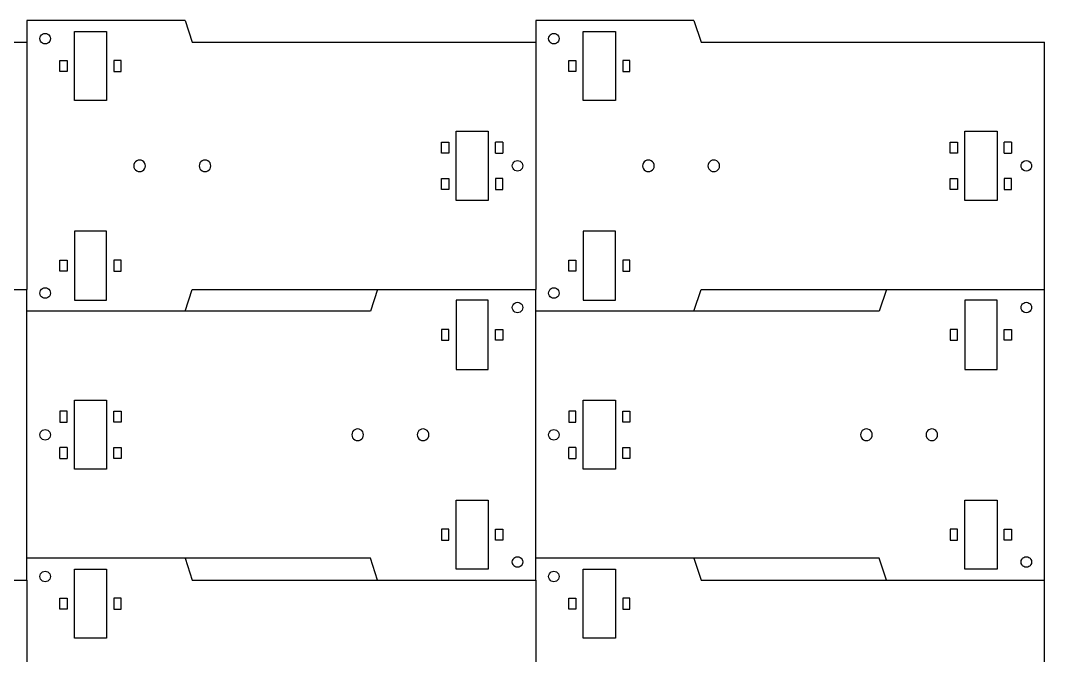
# Model space of a CAD drawing. Header units: metres. Extents: x 621 to 1181, y -2171 to -1795.
# Drawn here: x 899.6 to 1181.4, y -1969.3 to -1794.5 of the extents above; entities that cross this region are included whole.
import ezdxf

# ---------------------------------------------------------------- set-up
doc = ezdxf.new("R2010")
doc.units = ezdxf.units.M

msp = doc.modelspace()

# ---------------------------------------------------------------- linework, layer by layer
at = {"layer": 'GROUP0'}
for p, q in [((944.91, -1794.53, 0), (901.41, -1794.53, 0)), ((901.41, -1794.53, 0), (901.41, -1800.53, 0)), ((944.91, -1794.53, 0), (946.91, -1800.53, 0)), ((1041.41, -1794.53, 0), (1041.41, -1800.53, 0)), ((1084.91, -1794.53, 0), (1041.41, -1794.53, 0)), ((1084.91, -1794.53, 0), (1086.91, -1800.53, 0)), ((914.48, -1797.53, 0), (923.34, -1797.53, 0)), ((914.48, -1816.53, 0), (914.48, -1797.53, 0)), ((923.34, -1797.53, 0), (923.34, -1816.53, 0)), ((1054.48, -1816.53, 0), (1054.48, -1797.53, 0)), ((1054.48, -1797.53, 0), (1063.34, -1797.53, 0)), ((1063.34, -1797.53, 0), (1063.34, -1816.53, 0)), ((806.91, -1800.53, 0), (901.41, -1800.53, 0)), ((901.41, -1800.53, 0), (901.41, -1868.53, 0)), ((904.96, -1799.53, 0), (905.01, -1799.16, 0)), ((905.01, -1799.91, 0), (904.96, -1799.53, 0)), ((905.01, -1799.16, 0), (905.16, -1798.81, 0)), ((905.16, -1800.26, 0), (905.01, -1799.91, 0)), ((905.16, -1798.81, 0), (905.39, -1798.51, 0)), ((905.39, -1800.56, 0), (905.16, -1800.26, 0)), ((905.39, -1798.51, 0), (905.69, -1798.28, 0)), ((905.69, -1798.28, 0), (906.04, -1798.13, 0)), ((906.04, -1798.13, 0), (906.41, -1798.08, 0)), ((906.41, -1798.08, 0), (906.79, -1798.13, 0)), ((906.79, -1798.13, 0), (907.14, -1798.28, 0)), ((907.14, -1798.28, 0), (907.44, -1798.51, 0)), ((907.44, -1798.51, 0), (907.67, -1798.81, 0)), ((907.67, -1800.26, 0), (907.44, -1800.56, 0)), ((907.67, -1798.81, 0), (907.81, -1799.16, 0)), ((907.81, -1799.91, 0), (907.67, -1800.26, 0)), ((907.81, -1799.16, 0), (907.86, -1799.53, 0)), ((907.86, -1799.53, 0), (907.81, -1799.91, 0)), ((946.91, -1800.53, 0), (1041.41, -1800.53, 0)), ((1041.41, -1800.53, 0), (1041.41, -1868.53, 0)), ((1044.96, -1799.53, 0), (1045.01, -1799.16, 0)), ((1045.01, -1799.91, 0), (1044.96, -1799.53, 0)), ((1045.01, -1799.16, 0), (1045.16, -1798.81, 0)), ((1045.16, -1800.26, 0), (1045.01, -1799.91, 0)), ((1045.16, -1798.81, 0), (1045.39, -1798.51, 0)), ((1045.39, -1800.56, 0), (1045.16, -1800.26, 0)), ((1045.39, -1798.51, 0), (1045.69, -1798.28, 0)), ((1045.69, -1798.28, 0), (1046.04, -1798.13, 0)), ((1046.04, -1798.13, 0), (1046.41, -1798.08, 0)), ((1046.41, -1798.08, 0), (1046.79, -1798.13, 0)), ((1046.79, -1798.13, 0), (1047.14, -1798.28, 0)), ((1047.14, -1798.28, 0), (1047.44, -1798.51, 0)), ((1047.44, -1798.51, 0), (1047.67, -1798.81, 0)), ((1047.67, -1800.26, 0), (1047.44, -1800.56, 0)), ((1047.67, -1798.81, 0), (1047.81, -1799.16, 0)), ((1047.81, -1799.91, 0), (1047.67, -1800.26, 0)), ((1047.81, -1799.16, 0), (1047.86, -1799.53, 0)), ((1047.86, -1799.53, 0), (1047.81, -1799.91, 0)), ((1086.91, -1800.53, 0), (1181.41, -1800.53, 0)), ((1181.41, -1868.53, 0), (1181.41, -1800.53, 0)), ((905.69, -1800.79, 0), (905.39, -1800.56, 0)), ((906.04, -1800.93, 0), (905.69, -1800.79, 0)), ((906.41, -1800.98, 0), (906.04, -1800.93, 0)), ((906.79, -1800.93, 0), (906.41, -1800.98, 0)), ((907.14, -1800.79, 0), (906.79, -1800.93, 0)), ((907.44, -1800.56, 0), (907.14, -1800.79, 0)), ((1045.69, -1800.79, 0), (1045.39, -1800.56, 0)), ((1046.04, -1800.93, 0), (1045.69, -1800.79, 0)), ((1046.41, -1800.98, 0), (1046.04, -1800.93, 0)), ((1046.79, -1800.93, 0), (1046.41, -1800.98, 0)), ((1047.14, -1800.79, 0), (1046.79, -1800.93, 0)), ((1047.44, -1800.56, 0), (1047.14, -1800.79, 0)), ((910.48, -1805.53, 0), (912.48, -1805.53, 0)), ((910.48, -1808.53, 0), (910.48, -1805.53, 0)), ((912.48, -1805.53, 0), (912.48, -1808.53, 0)), ((927.34, -1805.53, 0), (925.34, -1805.53, 0)), ((925.34, -1805.53, 0), (925.34, -1808.53, 0)), ((927.34, -1808.53, 0), (927.34, -1805.53, 0)), ((1050.48, -1808.53, 0), (1050.48, -1805.53, 0)), ((1050.48, -1805.53, 0), (1052.48, -1805.53, 0)), ((1052.48, -1805.53, 0), (1052.48, -1808.53, 0)), ((1065.34, -1805.53, 0), (1065.34, -1808.53, 0)), ((1067.34, -1805.53, 0), (1065.34, -1805.53, 0)), ((1067.34, -1808.53, 0), (1067.34, -1805.53, 0)), ((912.48, -1808.53, 0), (910.48, -1808.53, 0)), ((925.34, -1808.53, 0), (927.34, -1808.53, 0)), ((1052.48, -1808.53, 0), (1050.48, -1808.53, 0)), ((1065.34, -1808.53, 0), (1067.34, -1808.53, 0)), ((923.34, -1816.53, 0), (914.48, -1816.53, 0)), ((1063.34, -1816.53, 0), (1054.48, -1816.53, 0)), ((1019.48, -1825.03, 0), (1028.34, -1825.03, 0)), ((1019.48, -1844.03, 0), (1019.48, -1825.03, 0)), ((1028.34, -1825.03, 0), (1028.34, -1844.03, 0)), ((1159.48, -1844.03, 0), (1159.48, -1825.03, 0)), ((1159.48, -1825.03, 0), (1168.34, -1825.03, 0)), ((1168.34, -1825.03, 0), (1168.34, -1844.03, 0)), ((1015.48, -1831.03, 0), (1015.48, -1828.03, 0)), ((1015.48, -1828.03, 0), (1017.48, -1828.03, 0)), ((1017.48, -1828.03, 0), (1017.48, -1831.03, 0)), ((1030.34, -1831.03, 0), (1030.34, -1828.03, 0)), ((1032.34, -1828.03, 0), (1030.34, -1828.03, 0)), ((1032.34, -1828.03, 0), (1032.34, -1831.03, 0)), ((1155.48, -1828.03, 0), (1157.48, -1828.03, 0)), ((1155.48, -1831.03, 0), (1155.48, -1828.03, 0)), ((1157.48, -1828.03, 0), (1157.48, -1831.03, 0)), ((1172.34, -1828.03, 0), (1170.34, -1828.03, 0)), ((1170.34, -1831.03, 0), (1170.34, -1828.03, 0)), ((1172.34, -1828.03, 0), (1172.34, -1831.03, 0)), ((1017.48, -1831.03, 0), (1015.48, -1831.03, 0)), ((1030.34, -1831.03, 0), (1032.34, -1831.03, 0)), ((1157.48, -1831.03, 0), (1155.48, -1831.03, 0)), ((1170.34, -1831.03, 0), (1172.34, -1831.03, 0)), ((930.87, -1834.12, 0), (930.81, -1834.53, 0)), ((931.03, -1833.73, 0), (930.87, -1834.12, 0)), ((931.28, -1833.4, 0), (931.03, -1833.73, 0)), ((931.61, -1833.15, 0), (931.28, -1833.4, 0)), ((932, -1832.99, 0), (931.61, -1833.15, 0)), ((932.41, -1832.93, 0), (932, -1832.99, 0)), ((932.83, -1832.99, 0), (932.41, -1832.93, 0)), ((933.21, -1833.15, 0), (932.83, -1832.99, 0)), ((933.54, -1833.4, 0), (933.21, -1833.15, 0)), ((933.8, -1833.73, 0), (933.54, -1833.4, 0)), ((933.96, -1834.12, 0), (933.8, -1833.73, 0)), ((934.01, -1834.53, 0), (933.96, -1834.12, 0)), ((948.87, -1834.12, 0), (948.81, -1834.53, 0)), ((949.03, -1833.73, 0), (948.87, -1834.12, 0)), ((949.28, -1833.4, 0), (949.03, -1833.73, 0)), ((949.61, -1833.15, 0), (949.28, -1833.4, 0)), ((950, -1832.99, 0), (949.61, -1833.15, 0)), ((950.41, -1832.93, 0), (950, -1832.99, 0)), ((950.83, -1832.99, 0), (950.41, -1832.93, 0)), ((951.21, -1833.15, 0), (950.83, -1832.99, 0)), ((951.54, -1833.4, 0), (951.21, -1833.15, 0)), ((951.8, -1833.73, 0), (951.54, -1833.4, 0)), ((951.96, -1834.12, 0), (951.8, -1833.73, 0)), ((952.01, -1834.53, 0), (951.96, -1834.12, 0)), ((1034.96, -1834.53, 0), (1035.01, -1834.16, 0)), ((1035.01, -1834.16, 0), (1035.16, -1833.81, 0)), ((1035.16, -1833.81, 0), (1035.39, -1833.51, 0)), ((1035.39, -1833.51, 0), (1035.69, -1833.28, 0)), ((1035.69, -1833.28, 0), (1036.04, -1833.13, 0)), ((1036.04, -1833.13, 0), (1036.41, -1833.08, 0)), ((1036.41, -1833.08, 0), (1036.79, -1833.13, 0)), ((1036.79, -1833.13, 0), (1037.14, -1833.28, 0)), ((1037.14, -1833.28, 0), (1037.44, -1833.51, 0)), ((1037.44, -1833.51, 0), (1037.67, -1833.81, 0)), ((1037.67, -1833.81, 0), (1037.81, -1834.16, 0)), ((1037.81, -1834.16, 0), (1037.86, -1834.53, 0)), ((1070.87, -1834.12, 0), (1070.81, -1834.53, 0)), ((1071.03, -1833.73, 0), (1070.87, -1834.12, 0)), ((1071.28, -1833.4, 0), (1071.03, -1833.73, 0)), ((1071.61, -1833.15, 0), (1071.28, -1833.4, 0)), ((1072, -1832.99, 0), (1071.61, -1833.15, 0)), ((1072.41, -1832.93, 0), (1072, -1832.99, 0)), ((1072.83, -1832.99, 0), (1072.41, -1832.93, 0)), ((1073.21, -1833.15, 0), (1072.83, -1832.99, 0)), ((1073.54, -1833.4, 0), (1073.21, -1833.15, 0)), ((1073.8, -1833.73, 0), (1073.54, -1833.4, 0)), ((1073.96, -1834.12, 0), (1073.8, -1833.73, 0)), ((1074.01, -1834.53, 0), (1073.96, -1834.12, 0)), ((1088.87, -1834.12, 0), (1088.81, -1834.53, 0)), ((1089.03, -1833.73, 0), (1088.87, -1834.12, 0)), ((1089.28, -1833.4, 0), (1089.03, -1833.73, 0)), ((1089.61, -1833.15, 0), (1089.28, -1833.4, 0)), ((1090, -1832.99, 0), (1089.61, -1833.15, 0)), ((1090.41, -1832.93, 0), (1090, -1832.99, 0)), ((1090.83, -1832.99, 0), (1090.41, -1832.93, 0)), ((1091.21, -1833.15, 0), (1090.83, -1832.99, 0)), ((1091.54, -1833.4, 0), (1091.21, -1833.15, 0)), ((1091.8, -1833.73, 0), (1091.54, -1833.4, 0)), ((1091.96, -1834.12, 0), (1091.8, -1833.73, 0)), ((1092.01, -1834.53, 0), (1091.96, -1834.12, 0)), ((1174.96, -1834.53, 0), (1175.01, -1834.16, 0)), ((1175.01, -1834.16, 0), (1175.16, -1833.81, 0)), ((1175.16, -1833.81, 0), (1175.39, -1833.51, 0)), ((1175.39, -1833.51, 0), (1175.69, -1833.28, 0)), ((1175.69, -1833.28, 0), (1176.04, -1833.13, 0)), ((1176.04, -1833.13, 0), (1176.41, -1833.08, 0)), ((1176.41, -1833.08, 0), (1176.79, -1833.13, 0)), ((1176.79, -1833.13, 0), (1177.14, -1833.28, 0)), ((1177.14, -1833.28, 0), (1177.44, -1833.51, 0)), ((1177.44, -1833.51, 0), (1177.67, -1833.81, 0)), ((1177.67, -1833.81, 0), (1177.81, -1834.16, 0)), ((1177.81, -1834.16, 0), (1177.86, -1834.53, 0)), ((930.81, -1834.53, 0), (930.87, -1834.95, 0)), ((930.87, -1834.95, 0), (931.03, -1835.33, 0)), ((931.03, -1835.33, 0), (931.28, -1835.67, 0)), ((931.28, -1835.67, 0), (931.61, -1835.92, 0)), ((931.61, -1835.92, 0), (932, -1836.08, 0)), ((932, -1836.08, 0), (932.41, -1836.13, 0)), ((932.41, -1836.13, 0), (932.83, -1836.08, 0)), ((932.83, -1836.08, 0), (933.21, -1835.92, 0)), ((933.21, -1835.92, 0), (933.54, -1835.67, 0)), ((933.54, -1835.67, 0), (933.8, -1835.33, 0)), ((933.8, -1835.33, 0), (933.96, -1834.95, 0)), ((933.96, -1834.95, 0), (934.01, -1834.53, 0)), ((948.81, -1834.53, 0), (948.87, -1834.95, 0)), ((948.87, -1834.95, 0), (949.03, -1835.33, 0)), ((949.03, -1835.33, 0), (949.28, -1835.67, 0)), ((949.28, -1835.67, 0), (949.61, -1835.92, 0)), ((949.61, -1835.92, 0), (950, -1836.08, 0)), ((950, -1836.08, 0), (950.41, -1836.13, 0)), ((950.41, -1836.13, 0), (950.83, -1836.08, 0)), ((950.83, -1836.08, 0), (951.21, -1835.92, 0)), ((951.21, -1835.92, 0), (951.54, -1835.67, 0)), ((951.54, -1835.67, 0), (951.8, -1835.33, 0)), ((951.8, -1835.33, 0), (951.96, -1834.95, 0)), ((951.96, -1834.95, 0), (952.01, -1834.53, 0)), ((1035.01, -1834.91, 0), (1034.96, -1834.53, 0)), ((1035.16, -1835.26, 0), (1035.01, -1834.91, 0)), ((1035.39, -1835.56, 0), (1035.16, -1835.26, 0)), ((1035.69, -1835.79, 0), (1035.39, -1835.56, 0)), ((1036.04, -1835.93, 0), (1035.69, -1835.79, 0)), ((1036.41, -1835.98, 0), (1036.04, -1835.93, 0)), ((1036.79, -1835.93, 0), (1036.41, -1835.98, 0)), ((1037.14, -1835.79, 0), (1036.79, -1835.93, 0)), ((1037.44, -1835.56, 0), (1037.14, -1835.79, 0)), ((1037.67, -1835.26, 0), (1037.44, -1835.56, 0)), ((1037.81, -1834.91, 0), (1037.67, -1835.26, 0)), ((1037.86, -1834.53, 0), (1037.81, -1834.91, 0)), ((1070.81, -1834.53, 0), (1070.87, -1834.95, 0)), ((1070.87, -1834.95, 0), (1071.03, -1835.33, 0)), ((1071.03, -1835.33, 0), (1071.28, -1835.67, 0)), ((1071.28, -1835.67, 0), (1071.61, -1835.92, 0)), ((1071.61, -1835.92, 0), (1072, -1836.08, 0)), ((1072, -1836.08, 0), (1072.41, -1836.13, 0)), ((1072.41, -1836.13, 0), (1072.83, -1836.08, 0)), ((1072.83, -1836.08, 0), (1073.21, -1835.92, 0)), ((1073.21, -1835.92, 0), (1073.54, -1835.67, 0)), ((1073.54, -1835.67, 0), (1073.8, -1835.33, 0)), ((1073.8, -1835.33, 0), (1073.96, -1834.95, 0)), ((1073.96, -1834.95, 0), (1074.01, -1834.53, 0)), ((1088.81, -1834.53, 0), (1088.87, -1834.95, 0)), ((1088.87, -1834.95, 0), (1089.03, -1835.33, 0)), ((1089.03, -1835.33, 0), (1089.28, -1835.67, 0)), ((1089.28, -1835.67, 0), (1089.61, -1835.92, 0)), ((1089.61, -1835.92, 0), (1090, -1836.08, 0)), ((1090, -1836.08, 0), (1090.41, -1836.13, 0)), ((1090.41, -1836.13, 0), (1090.83, -1836.08, 0)), ((1090.83, -1836.08, 0), (1091.21, -1835.92, 0)), ((1091.21, -1835.92, 0), (1091.54, -1835.67, 0)), ((1091.54, -1835.67, 0), (1091.8, -1835.33, 0)), ((1091.8, -1835.33, 0), (1091.96, -1834.95, 0)), ((1091.96, -1834.95, 0), (1092.01, -1834.53, 0)), ((1175.01, -1834.91, 0), (1174.96, -1834.53, 0)), ((1175.16, -1835.26, 0), (1175.01, -1834.91, 0)), ((1175.39, -1835.56, 0), (1175.16, -1835.26, 0)), ((1175.69, -1835.79, 0), (1175.39, -1835.56, 0)), ((1176.04, -1835.93, 0), (1175.69, -1835.79, 0)), ((1176.41, -1835.98, 0), (1176.04, -1835.93, 0)), ((1176.79, -1835.93, 0), (1176.41, -1835.98, 0)), ((1177.14, -1835.79, 0), (1176.79, -1835.93, 0)), ((1177.44, -1835.56, 0), (1177.14, -1835.79, 0)), ((1177.67, -1835.26, 0), (1177.44, -1835.56, 0)), ((1177.81, -1834.91, 0), (1177.67, -1835.26, 0)), ((1177.86, -1834.53, 0), (1177.81, -1834.91, 0)), ((1015.48, -1841.03, 0), (1015.48, -1838.03, 0)), ((1015.48, -1838.03, 0), (1017.48, -1838.03, 0)), ((1017.48, -1838.03, 0), (1017.48, -1841.03, 0)), ((1032.34, -1838.03, 0), (1030.34, -1838.03, 0)), ((1030.34, -1838.03, 0), (1030.34, -1841.03, 0)), ((1032.34, -1841.03, 0), (1032.34, -1838.03, 0)), ((1155.48, -1838.03, 0), (1157.48, -1838.03, 0)), ((1155.48, -1841.03, 0), (1155.48, -1838.03, 0)), ((1157.48, -1838.03, 0), (1157.48, -1841.03, 0)), ((1172.34, -1838.03, 0), (1170.34, -1838.03, 0)), ((1170.34, -1838.03, 0), (1170.34, -1841.03, 0)), ((1172.34, -1841.03, 0), (1172.34, -1838.03, 0)), ((1017.48, -1841.03, 0), (1015.48, -1841.03, 0)), ((1030.34, -1841.03, 0), (1032.34, -1841.03, 0)), ((1157.48, -1841.03, 0), (1155.48, -1841.03, 0)), ((1170.34, -1841.03, 0), (1172.34, -1841.03, 0)), ((1028.34, -1844.03, 0), (1019.48, -1844.03, 0)), ((1168.34, -1844.03, 0), (1159.48, -1844.03, 0)), ((914.48, -1852.53, 0), (914.48, -1871.53, 0)), ((923.34, -1852.53, 0), (914.48, -1852.53, 0)), ((923.34, -1871.53, 0), (923.34, -1852.53, 0)), ((1063.34, -1852.53, 0), (1054.48, -1852.53, 0)), ((1054.48, -1852.53, 0), (1054.48, -1871.53, 0)), ((1063.34, -1871.53, 0), (1063.34, -1852.53, 0)), ((910.48, -1860.53, 0), (912.48, -1860.53, 0)), ((910.48, -1863.53, 0), (910.48, -1860.53, 0)), ((912.48, -1860.53, 0), (912.48, -1863.53, 0)), ((927.34, -1860.53, 0), (925.34, -1860.53, 0)), ((925.34, -1860.53, 0), (925.34, -1863.53, 0)), ((927.34, -1863.53, 0), (927.34, -1860.53, 0)), ((1050.48, -1863.53, 0), (1050.48, -1860.53, 0)), ((1050.48, -1860.53, 0), (1052.48, -1860.53, 0)), ((1052.48, -1860.53, 0), (1052.48, -1863.53, 0)), ((1065.34, -1860.53, 0), (1065.34, -1863.53, 0)), ((1067.34, -1860.53, 0), (1065.34, -1860.53, 0)), ((1067.34, -1863.53, 0), (1067.34, -1860.53, 0)), ((912.48, -1863.53, 0), (910.48, -1863.53, 0)), ((925.34, -1863.53, 0), (927.34, -1863.53, 0)), ((1052.48, -1863.53, 0), (1050.48, -1863.53, 0)), ((1065.34, -1863.53, 0), (1067.34, -1863.53, 0)), ((905.69, -1868.28, 0), (906.04, -1868.13, 0)), ((906.04, -1868.13, 0), (906.41, -1868.08, 0)), ((906.41, -1868.08, 0), (906.79, -1868.13, 0)), ((906.79, -1868.13, 0), (907.14, -1868.28, 0)), ((1045.69, -1868.28, 0), (1046.04, -1868.13, 0)), ((1046.04, -1868.13, 0), (1046.41, -1868.08, 0)), ((1046.41, -1868.08, 0), (1046.79, -1868.13, 0)), ((1046.79, -1868.13, 0), (1047.14, -1868.28, 0)), ((857.91, -1868.53, 0), (901.41, -1868.53, 0)), ((901.41, -1874.53, 0), (901.41, -1868.53, 0)), ((904.96, -1869.53, 0), (905.01, -1869.16, 0)), ((905.01, -1869.91, 0), (904.96, -1869.53, 0)), ((905.01, -1869.16, 0), (905.16, -1868.81, 0)), ((905.16, -1870.26, 0), (905.01, -1869.91, 0)), ((905.16, -1868.81, 0), (905.39, -1868.51, 0)), ((905.39, -1870.56, 0), (905.16, -1870.26, 0)), ((905.39, -1868.51, 0), (905.69, -1868.28, 0)), ((905.69, -1870.79, 0), (905.39, -1870.56, 0)), ((906.04, -1870.93, 0), (905.69, -1870.79, 0)), ((906.41, -1870.98, 0), (906.04, -1870.93, 0)), ((906.79, -1870.93, 0), (906.41, -1870.98, 0)), ((907.14, -1870.79, 0), (906.79, -1870.93, 0)), ((907.14, -1868.28, 0), (907.44, -1868.51, 0)), ((907.44, -1870.56, 0), (907.14, -1870.79, 0)), ((907.44, -1868.51, 0), (907.67, -1868.81, 0)), ((907.67, -1870.26, 0), (907.44, -1870.56, 0)), ((907.67, -1868.81, 0), (907.81, -1869.16, 0)), ((907.81, -1869.91, 0), (907.67, -1870.26, 0)), ((907.81, -1869.16, 0), (907.86, -1869.53, 0)), ((907.86, -1869.53, 0), (907.81, -1869.91, 0)), ((944.91, -1874.53, 0), (946.91, -1868.53, 0)), ((946.91, -1868.53, 0), (997.91, -1868.53, 0)), ((997.91, -1868.53, 0), (995.91, -1874.53, 0)), ((997.91, -1868.53, 0), (1041.41, -1868.53, 0)), ((1041.41, -1874.53, 0), (1041.41, -1868.53, 0)), ((1044.96, -1869.53, 0), (1045.01, -1869.16, 0)), ((1045.01, -1869.91, 0), (1044.96, -1869.53, 0)), ((1045.01, -1869.16, 0), (1045.16, -1868.81, 0)), ((1045.16, -1870.26, 0), (1045.01, -1869.91, 0)), ((1045.16, -1868.81, 0), (1045.39, -1868.51, 0)), ((1045.39, -1870.56, 0), (1045.16, -1870.26, 0)), ((1045.39, -1868.51, 0), (1045.69, -1868.28, 0)), ((1045.69, -1870.79, 0), (1045.39, -1870.56, 0)), ((1046.04, -1870.93, 0), (1045.69, -1870.79, 0)), ((1046.41, -1870.98, 0), (1046.04, -1870.93, 0)), ((1046.79, -1870.93, 0), (1046.41, -1870.98, 0)), ((1047.14, -1870.79, 0), (1046.79, -1870.93, 0)), ((1047.14, -1868.28, 0), (1047.44, -1868.51, 0)), ((1047.44, -1870.56, 0), (1047.14, -1870.79, 0)), ((1047.44, -1868.51, 0), (1047.67, -1868.81, 0)), ((1047.67, -1870.26, 0), (1047.44, -1870.56, 0)), ((1047.67, -1868.81, 0), (1047.81, -1869.16, 0)), ((1047.81, -1869.91, 0), (1047.67, -1870.26, 0)), ((1047.81, -1869.16, 0), (1047.86, -1869.53, 0)), ((1047.86, -1869.53, 0), (1047.81, -1869.91, 0)), ((1084.91, -1874.53, 0), (1086.91, -1868.53, 0)), ((1086.91, -1868.53, 0), (1137.91, -1868.53, 0)), ((1137.91, -1868.53, 0), (1135.91, -1874.53, 0)), ((1137.91, -1868.53, 0), (1181.41, -1868.53, 0)), ((1181.41, -1948.53, 0), (1181.41, -1868.53, 0)), ((914.48, -1871.53, 0), (923.34, -1871.53, 0)), ((1028.34, -1871.53, 0), (1019.48, -1871.53, 0)), ((1019.48, -1871.53, 0), (1019.48, -1890.53, 0)), ((1028.34, -1890.53, 0), (1028.34, -1871.53, 0)), ((1034.96, -1873.53, 0), (1035.01, -1873.16, 0)), ((1035.01, -1873.91, 0), (1034.96, -1873.53, 0)), ((1035.01, -1873.16, 0), (1035.16, -1872.81, 0)), ((1035.16, -1872.81, 0), (1035.39, -1872.51, 0)), ((1035.39, -1872.51, 0), (1035.69, -1872.28, 0)), ((1035.69, -1872.28, 0), (1036.04, -1872.13, 0)), ((1036.04, -1872.13, 0), (1036.41, -1872.08, 0)), ((1036.41, -1872.08, 0), (1036.79, -1872.13, 0)), ((1036.79, -1872.13, 0), (1037.14, -1872.28, 0)), ((1037.14, -1872.28, 0), (1037.44, -1872.51, 0)), ((1037.44, -1872.51, 0), (1037.67, -1872.81, 0)), ((1037.67, -1872.81, 0), (1037.81, -1873.16, 0)), ((1037.81, -1873.16, 0), (1037.86, -1873.53, 0)), ((1037.86, -1873.53, 0), (1037.81, -1873.91, 0)), ((1054.48, -1871.53, 0), (1063.34, -1871.53, 0)), ((1168.34, -1871.53, 0), (1159.48, -1871.53, 0)), ((1159.48, -1871.53, 0), (1159.48, -1890.53, 0)), ((1168.34, -1890.53, 0), (1168.34, -1871.53, 0)), ((1174.96, -1873.53, 0), (1175.01, -1873.16, 0)), ((1175.01, -1873.91, 0), (1174.96, -1873.53, 0)), ((1175.01, -1873.16, 0), (1175.16, -1872.81, 0)), ((1175.16, -1872.81, 0), (1175.39, -1872.51, 0)), ((1175.39, -1872.51, 0), (1175.69, -1872.28, 0)), ((1175.69, -1872.28, 0), (1176.04, -1872.13, 0)), ((1176.04, -1872.13, 0), (1176.41, -1872.08, 0)), ((1176.41, -1872.08, 0), (1176.79, -1872.13, 0)), ((1176.79, -1872.13, 0), (1177.14, -1872.28, 0)), ((1177.14, -1872.28, 0), (1177.44, -1872.51, 0)), ((1177.44, -1872.51, 0), (1177.67, -1872.81, 0)), ((1177.67, -1872.81, 0), (1177.81, -1873.16, 0)), ((1177.81, -1873.16, 0), (1177.86, -1873.53, 0)), ((1177.86, -1873.53, 0), (1177.81, -1873.91, 0)), ((901.41, -1942.53, 0), (901.41, -1874.53, 0)), ((944.91, -1874.53, 0), (901.41, -1874.53, 0)), ((995.91, -1874.53, 0), (944.91, -1874.53, 0)), ((1035.16, -1874.26, 0), (1035.01, -1873.91, 0)), ((1035.39, -1874.56, 0), (1035.16, -1874.26, 0)), ((1035.69, -1874.79, 0), (1035.39, -1874.56, 0)), ((1036.04, -1874.93, 0), (1035.69, -1874.79, 0)), ((1036.41, -1874.98, 0), (1036.04, -1874.93, 0)), ((1036.79, -1874.93, 0), (1036.41, -1874.98, 0)), ((1037.14, -1874.79, 0), (1036.79, -1874.93, 0)), ((1037.44, -1874.56, 0), (1037.14, -1874.79, 0)), ((1037.67, -1874.26, 0), (1037.44, -1874.56, 0)), ((1037.81, -1873.91, 0), (1037.67, -1874.26, 0)), ((1084.91, -1874.53, 0), (1041.41, -1874.53, 0)), ((1041.41, -1942.53, 0), (1041.41, -1874.53, 0)), ((1135.91, -1874.53, 0), (1084.91, -1874.53, 0)), ((1175.16, -1874.26, 0), (1175.01, -1873.91, 0)), ((1175.39, -1874.56, 0), (1175.16, -1874.26, 0)), ((1175.69, -1874.79, 0), (1175.39, -1874.56, 0)), ((1176.04, -1874.93, 0), (1175.69, -1874.79, 0)), ((1176.41, -1874.98, 0), (1176.04, -1874.93, 0)), ((1176.79, -1874.93, 0), (1176.41, -1874.98, 0)), ((1177.14, -1874.79, 0), (1176.79, -1874.93, 0)), ((1177.44, -1874.56, 0), (1177.14, -1874.79, 0)), ((1177.67, -1874.26, 0), (1177.44, -1874.56, 0)), ((1177.81, -1873.91, 0), (1177.67, -1874.26, 0)), ((1015.48, -1879.53, 0), (1015.48, -1882.53, 0)), ((1017.48, -1879.53, 0), (1015.48, -1879.53, 0)), ((1017.48, -1882.53, 0), (1017.48, -1879.53, 0)), ((1030.34, -1879.53, 0), (1032.34, -1879.53, 0)), ((1030.34, -1882.53, 0), (1030.34, -1879.53, 0)), ((1032.34, -1879.53, 0), (1032.34, -1882.53, 0)), ((1155.48, -1879.53, 0), (1155.48, -1882.53, 0)), ((1157.48, -1879.53, 0), (1155.48, -1879.53, 0)), ((1157.48, -1882.53, 0), (1157.48, -1879.53, 0)), ((1170.34, -1879.53, 0), (1172.34, -1879.53, 0)), ((1170.34, -1882.53, 0), (1170.34, -1879.53, 0)), ((1172.34, -1879.53, 0), (1172.34, -1882.53, 0)), ((1015.48, -1882.53, 0), (1017.48, -1882.53, 0)), ((1032.34, -1882.53, 0), (1030.34, -1882.53, 0)), ((1155.48, -1882.53, 0), (1157.48, -1882.53, 0)), ((1172.34, -1882.53, 0), (1170.34, -1882.53, 0)), ((1019.48, -1890.53, 0), (1028.34, -1890.53, 0)), ((1159.48, -1890.53, 0), (1168.34, -1890.53, 0)), ((914.48, -1899.03, 0), (923.34, -1899.03, 0)), ((914.48, -1918.03, 0), (914.48, -1899.03, 0)), ((923.34, -1899.03, 0), (923.34, -1918.03, 0)), ((1054.48, -1899.03, 0), (1063.34, -1899.03, 0)), ((1054.48, -1918.03, 0), (1054.48, -1899.03, 0)), ((1063.34, -1899.03, 0), (1063.34, -1918.03, 0)), ((910.48, -1902.03, 0), (910.48, -1905.03, 0)), ((912.48, -1902.03, 0), (910.48, -1902.03, 0)), ((912.48, -1905.03, 0), (912.48, -1902.03, 0)), ((925.34, -1905.03, 0), (925.34, -1902.03, 0)), ((925.34, -1902.03, 0), (927.34, -1902.03, 0)), ((927.34, -1902.03, 0), (927.34, -1905.03, 0)), ((1050.48, -1902.03, 0), (1050.48, -1905.03, 0)), ((1052.48, -1902.03, 0), (1050.48, -1902.03, 0)), ((1052.48, -1905.03, 0), (1052.48, -1902.03, 0)), ((1065.34, -1905.03, 0), (1065.34, -1902.03, 0)), ((1065.34, -1902.03, 0), (1067.34, -1902.03, 0)), ((1067.34, -1902.03, 0), (1067.34, -1905.03, 0)), ((905.16, -1907.81, 0), (905.39, -1907.51, 0)), ((905.39, -1907.51, 0), (905.69, -1907.28, 0)), ((905.69, -1907.28, 0), (906.04, -1907.13, 0)), ((906.04, -1907.13, 0), (906.41, -1907.08, 0)), ((906.41, -1907.08, 0), (906.79, -1907.13, 0)), ((906.79, -1907.13, 0), (907.14, -1907.28, 0)), ((907.14, -1907.28, 0), (907.44, -1907.51, 0)), ((907.44, -1907.51, 0), (907.67, -1907.81, 0)), ((910.48, -1905.03, 0), (912.48, -1905.03, 0)), ((927.34, -1905.03, 0), (925.34, -1905.03, 0)), ((991.28, -1907.4, 0), (991.03, -1907.73, 0)), ((991.61, -1907.15, 0), (991.28, -1907.4, 0)), ((992, -1906.99, 0), (991.61, -1907.15, 0)), ((992.41, -1906.93, 0), (992, -1906.99, 0)), ((992.83, -1906.99, 0), (992.41, -1906.93, 0)), ((993.21, -1907.15, 0), (992.83, -1906.99, 0)), ((993.54, -1907.4, 0), (993.21, -1907.15, 0)), ((993.8, -1907.73, 0), (993.54, -1907.4, 0)), ((1009.28, -1907.4, 0), (1009.03, -1907.73, 0)), ((1009.61, -1907.15, 0), (1009.28, -1907.4, 0)), ((1010, -1906.99, 0), (1009.61, -1907.15, 0)), ((1010.41, -1906.93, 0), (1010, -1906.99, 0)), ((1010.83, -1906.99, 0), (1010.41, -1906.93, 0)), ((1011.21, -1907.15, 0), (1010.83, -1906.99, 0)), ((1011.54, -1907.4, 0), (1011.21, -1907.15, 0)), ((1011.8, -1907.73, 0), (1011.54, -1907.4, 0)), ((1045.16, -1907.81, 0), (1045.39, -1907.51, 0)), ((1045.39, -1907.51, 0), (1045.69, -1907.28, 0)), ((1045.69, -1907.28, 0), (1046.04, -1907.13, 0)), ((1046.04, -1907.13, 0), (1046.41, -1907.08, 0)), ((1046.41, -1907.08, 0), (1046.79, -1907.13, 0)), ((1046.79, -1907.13, 0), (1047.14, -1907.28, 0)), ((1047.14, -1907.28, 0), (1047.44, -1907.51, 0)), ((1047.44, -1907.51, 0), (1047.67, -1907.81, 0)), ((1050.48, -1905.03, 0), (1052.48, -1905.03, 0)), ((1067.34, -1905.03, 0), (1065.34, -1905.03, 0)), ((1131.28, -1907.4, 0), (1131.03, -1907.73, 0)), ((1131.61, -1907.15, 0), (1131.28, -1907.4, 0)), ((1132, -1906.99, 0), (1131.61, -1907.15, 0)), ((1132.41, -1906.93, 0), (1132, -1906.99, 0)), ((1132.83, -1906.99, 0), (1132.41, -1906.93, 0)), ((1133.21, -1907.15, 0), (1132.83, -1906.99, 0)), ((1133.54, -1907.4, 0), (1133.21, -1907.15, 0)), ((1133.8, -1907.73, 0), (1133.54, -1907.4, 0)), ((1149.28, -1907.4, 0), (1149.03, -1907.73, 0)), ((1149.61, -1907.15, 0), (1149.28, -1907.4, 0)), ((1150, -1906.99, 0), (1149.61, -1907.15, 0)), ((1150.41, -1906.93, 0), (1150, -1906.99, 0)), ((1150.83, -1906.99, 0), (1150.41, -1906.93, 0)), ((1151.21, -1907.15, 0), (1150.83, -1906.99, 0)), ((1151.54, -1907.4, 0), (1151.21, -1907.15, 0)), ((1151.8, -1907.73, 0), (1151.54, -1907.4, 0)), ((904.96, -1908.53, 0), (905.01, -1908.16, 0)), ((905.01, -1908.91, 0), (904.96, -1908.53, 0)), ((905.01, -1908.16, 0), (905.16, -1907.81, 0)), ((905.16, -1909.26, 0), (905.01, -1908.91, 0)), ((905.39, -1909.56, 0), (905.16, -1909.26, 0)), ((905.69, -1909.79, 0), (905.39, -1909.56, 0)), ((906.04, -1909.93, 0), (905.69, -1909.79, 0)), ((906.41, -1909.98, 0), (906.04, -1909.93, 0)), ((906.79, -1909.93, 0), (906.41, -1909.98, 0)), ((907.14, -1909.79, 0), (906.79, -1909.93, 0)), ((907.44, -1909.56, 0), (907.14, -1909.79, 0)), ((907.67, -1909.26, 0), (907.44, -1909.56, 0)), ((907.67, -1907.81, 0), (907.81, -1908.16, 0)), ((907.81, -1908.91, 0), (907.67, -1909.26, 0)), ((907.81, -1908.16, 0), (907.86, -1908.53, 0)), ((907.86, -1908.53, 0), (907.81, -1908.91, 0)), ((990.87, -1908.12, 0), (990.81, -1908.53, 0)), ((990.81, -1908.53, 0), (990.87, -1908.95, 0)), ((991.03, -1907.73, 0), (990.87, -1908.12, 0)), ((990.87, -1908.95, 0), (991.03, -1909.33, 0)), ((991.03, -1909.33, 0), (991.28, -1909.67, 0)), ((991.28, -1909.67, 0), (991.61, -1909.92, 0)), ((991.61, -1909.92, 0), (992, -1910.08, 0)), ((992, -1910.08, 0), (992.41, -1910.13, 0)), ((992.41, -1910.13, 0), (992.83, -1910.08, 0)), ((992.83, -1910.08, 0), (993.21, -1909.92, 0)), ((993.21, -1909.92, 0), (993.54, -1909.67, 0)), ((993.54, -1909.67, 0), (993.8, -1909.33, 0)), ((993.96, -1908.12, 0), (993.8, -1907.73, 0)), ((993.8, -1909.33, 0), (993.96, -1908.95, 0)), ((994.01, -1908.53, 0), (993.96, -1908.12, 0)), ((993.96, -1908.95, 0), (994.01, -1908.53, 0)), ((1008.87, -1908.12, 0), (1008.81, -1908.53, 0)), ((1008.81, -1908.53, 0), (1008.87, -1908.95, 0)), ((1009.03, -1907.73, 0), (1008.87, -1908.12, 0)), ((1008.87, -1908.95, 0), (1009.03, -1909.33, 0)), ((1009.03, -1909.33, 0), (1009.28, -1909.67, 0)), ((1009.28, -1909.67, 0), (1009.61, -1909.92, 0)), ((1009.61, -1909.92, 0), (1010, -1910.08, 0)), ((1010, -1910.08, 0), (1010.41, -1910.13, 0)), ((1010.41, -1910.13, 0), (1010.83, -1910.08, 0)), ((1010.83, -1910.08, 0), (1011.21, -1909.92, 0)), ((1011.21, -1909.92, 0), (1011.54, -1909.67, 0)), ((1011.54, -1909.67, 0), (1011.8, -1909.33, 0)), ((1011.96, -1908.12, 0), (1011.8, -1907.73, 0)), ((1011.8, -1909.33, 0), (1011.96, -1908.95, 0)), ((1012.01, -1908.53, 0), (1011.96, -1908.12, 0)), ((1011.96, -1908.95, 0), (1012.01, -1908.53, 0)), ((1044.96, -1908.53, 0), (1045.01, -1908.16, 0)), ((1045.01, -1908.91, 0), (1044.96, -1908.53, 0)), ((1045.01, -1908.16, 0), (1045.16, -1907.81, 0)), ((1045.16, -1909.26, 0), (1045.01, -1908.91, 0)), ((1045.39, -1909.56, 0), (1045.16, -1909.26, 0)), ((1045.69, -1909.79, 0), (1045.39, -1909.56, 0)), ((1046.04, -1909.93, 0), (1045.69, -1909.79, 0)), ((1046.41, -1909.98, 0), (1046.04, -1909.93, 0)), ((1046.79, -1909.93, 0), (1046.41, -1909.98, 0)), ((1047.14, -1909.79, 0), (1046.79, -1909.93, 0)), ((1047.44, -1909.56, 0), (1047.14, -1909.79, 0)), ((1047.67, -1909.26, 0), (1047.44, -1909.56, 0)), ((1047.67, -1907.81, 0), (1047.81, -1908.16, 0)), ((1047.81, -1908.91, 0), (1047.67, -1909.26, 0)), ((1047.81, -1908.16, 0), (1047.86, -1908.53, 0)), ((1047.86, -1908.53, 0), (1047.81, -1908.91, 0)), ((1130.87, -1908.12, 0), (1130.81, -1908.53, 0)), ((1130.81, -1908.53, 0), (1130.87, -1908.95, 0)), ((1131.03, -1907.73, 0), (1130.87, -1908.12, 0)), ((1130.87, -1908.95, 0), (1131.03, -1909.33, 0)), ((1131.03, -1909.33, 0), (1131.28, -1909.67, 0)), ((1131.28, -1909.67, 0), (1131.61, -1909.92, 0)), ((1131.61, -1909.92, 0), (1132, -1910.08, 0)), ((1132, -1910.08, 0), (1132.41, -1910.13, 0)), ((1132.41, -1910.13, 0), (1132.83, -1910.08, 0)), ((1132.83, -1910.08, 0), (1133.21, -1909.92, 0)), ((1133.21, -1909.92, 0), (1133.54, -1909.67, 0)), ((1133.54, -1909.67, 0), (1133.8, -1909.33, 0)), ((1133.96, -1908.12, 0), (1133.8, -1907.73, 0)), ((1133.8, -1909.33, 0), (1133.96, -1908.95, 0)), ((1134.01, -1908.53, 0), (1133.96, -1908.12, 0)), ((1133.96, -1908.95, 0), (1134.01, -1908.53, 0)), ((1148.87, -1908.12, 0), (1148.81, -1908.53, 0)), ((1148.81, -1908.53, 0), (1148.87, -1908.95, 0)), ((1149.03, -1907.73, 0), (1148.87, -1908.12, 0)), ((1148.87, -1908.95, 0), (1149.03, -1909.33, 0)), ((1149.03, -1909.33, 0), (1149.28, -1909.67, 0)), ((1149.28, -1909.67, 0), (1149.61, -1909.92, 0)), ((1149.61, -1909.92, 0), (1150, -1910.08, 0)), ((1150, -1910.08, 0), (1150.41, -1910.13, 0)), ((1150.41, -1910.13, 0), (1150.83, -1910.08, 0)), ((1150.83, -1910.08, 0), (1151.21, -1909.92, 0)), ((1151.21, -1909.92, 0), (1151.54, -1909.67, 0)), ((1151.54, -1909.67, 0), (1151.8, -1909.33, 0)), ((1151.96, -1908.12, 0), (1151.8, -1907.73, 0)), ((1151.8, -1909.33, 0), (1151.96, -1908.95, 0)), ((1152.01, -1908.53, 0), (1151.96, -1908.12, 0)), ((1151.96, -1908.95, 0), (1152.01, -1908.53, 0)), ((910.48, -1915.03, 0), (910.48, -1912.03, 0)), ((912.48, -1912.03, 0), (910.48, -1912.03, 0)), ((912.48, -1912.03, 0), (912.48, -1915.03, 0)), ((925.34, -1912.03, 0), (927.34, -1912.03, 0)), ((925.34, -1915.03, 0), (925.34, -1912.03, 0)), ((927.34, -1912.03, 0), (927.34, -1915.03, 0)), ((1050.48, -1915.03, 0), (1050.48, -1912.03, 0)), ((1052.48, -1912.03, 0), (1050.48, -1912.03, 0)), ((1052.48, -1912.03, 0), (1052.48, -1915.03, 0)), ((1065.34, -1912.03, 0), (1067.34, -1912.03, 0)), ((1065.34, -1915.03, 0), (1065.34, -1912.03, 0)), ((1067.34, -1912.03, 0), (1067.34, -1915.03, 0)), ((910.48, -1915.03, 0), (912.48, -1915.03, 0)), ((927.34, -1915.03, 0), (925.34, -1915.03, 0)), ((1050.48, -1915.03, 0), (1052.48, -1915.03, 0)), ((1067.34, -1915.03, 0), (1065.34, -1915.03, 0)), ((923.34, -1918.03, 0), (914.48, -1918.03, 0)), ((1063.34, -1918.03, 0), (1054.48, -1918.03, 0)), ((1019.48, -1945.53, 0), (1019.48, -1926.53, 0)), ((1019.48, -1926.53, 0), (1028.34, -1926.53, 0)), ((1028.34, -1926.53, 0), (1028.34, -1945.53, 0)), ((1159.48, -1945.53, 0), (1159.48, -1926.53, 0)), ((1159.48, -1926.53, 0), (1168.34, -1926.53, 0)), ((1168.34, -1926.53, 0), (1168.34, -1945.53, 0)), ((1015.48, -1934.53, 0), (1015.48, -1937.53, 0)), ((1017.48, -1934.53, 0), (1015.48, -1934.53, 0)), ((1017.48, -1937.53, 0), (1017.48, -1934.53, 0)), ((1030.34, -1934.53, 0), (1032.34, -1934.53, 0)), ((1030.34, -1937.53, 0), (1030.34, -1934.53, 0)), ((1032.34, -1934.53, 0), (1032.34, -1937.53, 0)), ((1155.48, -1934.53, 0), (1155.48, -1937.53, 0)), ((1157.48, -1934.53, 0), (1155.48, -1934.53, 0)), ((1157.48, -1937.53, 0), (1157.48, -1934.53, 0)), ((1170.34, -1934.53, 0), (1172.34, -1934.53, 0)), ((1170.34, -1937.53, 0), (1170.34, -1934.53, 0)), ((1172.34, -1934.53, 0), (1172.34, -1937.53, 0)), ((1015.48, -1937.53, 0), (1017.48, -1937.53, 0)), ((1032.34, -1937.53, 0), (1030.34, -1937.53, 0)), ((1155.48, -1937.53, 0), (1157.48, -1937.53, 0)), ((1172.34, -1937.53, 0), (1170.34, -1937.53, 0)), ((944.91, -1942.53, 0), (901.41, -1942.53, 0)), ((901.41, -1948.53, 0), (901.41, -1942.53, 0)), ((944.91, -1942.53, 0), (946.91, -1948.53, 0)), ((995.91, -1942.53, 0), (944.91, -1942.53, 0)), ((997.91, -1948.53, 0), (995.91, -1942.53, 0)), ((1034.96, -1943.53, 0), (1035.01, -1943.16, 0)), ((1035.01, -1943.91, 0), (1034.96, -1943.53, 0)), ((1035.01, -1943.16, 0), (1035.16, -1942.81, 0)), ((1035.16, -1944.26, 0), (1035.01, -1943.91, 0)), ((1035.16, -1942.81, 0), (1035.39, -1942.51, 0)), ((1035.39, -1942.51, 0), (1035.69, -1942.28, 0)), ((1035.69, -1942.28, 0), (1036.04, -1942.13, 0)), ((1036.04, -1942.13, 0), (1036.41, -1942.08, 0)), ((1036.41, -1942.08, 0), (1036.79, -1942.13, 0)), ((1036.79, -1942.13, 0), (1037.14, -1942.28, 0)), ((1037.14, -1942.28, 0), (1037.44, -1942.51, 0)), ((1037.44, -1942.51, 0), (1037.67, -1942.81, 0)), ((1037.67, -1942.81, 0), (1037.81, -1943.16, 0)), ((1037.81, -1943.91, 0), (1037.67, -1944.26, 0)), ((1037.81, -1943.16, 0), (1037.86, -1943.53, 0)), ((1037.86, -1943.53, 0), (1037.81, -1943.91, 0)), ((1084.91, -1942.53, 0), (1041.41, -1942.53, 0)), ((1041.41, -1948.53, 0), (1041.41, -1942.53, 0)), ((1084.91, -1942.53, 0), (1086.91, -1948.53, 0)), ((1135.91, -1942.53, 0), (1084.91, -1942.53, 0)), ((1137.91, -1948.53, 0), (1135.91, -1942.53, 0)), ((1174.96, -1943.53, 0), (1175.01, -1943.16, 0)), ((1175.01, -1943.91, 0), (1174.96, -1943.53, 0)), ((1175.01, -1943.16, 0), (1175.16, -1942.81, 0)), ((1175.16, -1944.26, 0), (1175.01, -1943.91, 0)), ((1175.16, -1942.81, 0), (1175.39, -1942.51, 0)), ((1175.39, -1942.51, 0), (1175.69, -1942.28, 0)), ((1175.69, -1942.28, 0), (1176.04, -1942.13, 0)), ((1176.04, -1942.13, 0), (1176.41, -1942.08, 0)), ((1176.41, -1942.08, 0), (1176.79, -1942.13, 0)), ((1176.79, -1942.13, 0), (1177.14, -1942.28, 0)), ((1177.14, -1942.28, 0), (1177.44, -1942.51, 0)), ((1177.44, -1942.51, 0), (1177.67, -1942.81, 0)), ((1177.67, -1942.81, 0), (1177.81, -1943.16, 0)), ((1177.81, -1943.91, 0), (1177.67, -1944.26, 0)), ((1177.81, -1943.16, 0), (1177.86, -1943.53, 0)), ((1177.86, -1943.53, 0), (1177.81, -1943.91, 0)), ((905.01, -1947.16, 0), (905.16, -1946.81, 0)), ((905.16, -1946.81, 0), (905.39, -1946.51, 0)), ((905.39, -1946.51, 0), (905.69, -1946.28, 0)), ((905.69, -1946.28, 0), (906.04, -1946.13, 0)), ((906.04, -1946.13, 0), (906.41, -1946.08, 0)), ((906.41, -1946.08, 0), (906.79, -1946.13, 0)), ((906.79, -1946.13, 0), (907.14, -1946.28, 0)), ((907.14, -1946.28, 0), (907.44, -1946.51, 0)), ((907.44, -1946.51, 0), (907.67, -1946.81, 0)), ((907.67, -1946.81, 0), (907.81, -1947.16, 0)), ((914.48, -1964.53, 0), (914.48, -1945.53)), ((914.48, -1945.53), (923.34, -1945.53)), ((923.34, -1945.53), (923.34, -1964.53)), ((1028.34, -1945.53, 0), (1019.48, -1945.53, 0)), ((1035.39, -1944.56, 0), (1035.16, -1944.26, 0)), ((1035.69, -1944.79, 0), (1035.39, -1944.56, 0)), ((1036.04, -1944.93, 0), (1035.69, -1944.79, 0)), ((1036.41, -1944.98, 0), (1036.04, -1944.93, 0)), ((1036.79, -1944.93, 0), (1036.41, -1944.98, 0)), ((1037.14, -1944.79, 0), (1036.79, -1944.93, 0)), ((1037.44, -1944.56, 0), (1037.14, -1944.79, 0)), ((1037.67, -1944.26, 0), (1037.44, -1944.56, 0)), ((1045.01, -1947.16, 0), (1045.16, -1946.81, 0)), ((1045.16, -1946.81, 0), (1045.39, -1946.51, 0)), ((1045.39, -1946.51, 0), (1045.69, -1946.28, 0)), ((1045.69, -1946.28, 0), (1046.04, -1946.13, 0)), ((1046.04, -1946.13, 0), (1046.41, -1946.08, 0)), ((1046.41, -1946.08, 0), (1046.79, -1946.13, 0)), ((1046.79, -1946.13, 0), (1047.14, -1946.28, 0)), ((1047.14, -1946.28, 0), (1047.44, -1946.51, 0)), ((1047.44, -1946.51, 0), (1047.67, -1946.81, 0)), ((1047.67, -1946.81, 0), (1047.81, -1947.16, 0)), ((1054.48, -1964.53, 0), (1054.48, -1945.53)), ((1054.48, -1945.53), (1063.34, -1945.53)), ((1063.34, -1945.53), (1063.34, -1964.53)), ((1168.34, -1945.53, 0), (1159.48, -1945.53, 0)), ((1175.39, -1944.56, 0), (1175.16, -1944.26, 0)), ((1175.69, -1944.79, 0), (1175.39, -1944.56, 0)), ((1176.04, -1944.93, 0), (1175.69, -1944.79, 0)), ((1176.41, -1944.98, 0), (1176.04, -1944.93, 0)), ((1176.79, -1944.93, 0), (1176.41, -1944.98, 0)), ((1177.14, -1944.79, 0), (1176.79, -1944.93, 0)), ((1177.44, -1944.56, 0), (1177.14, -1944.79, 0)), ((1177.67, -1944.26, 0), (1177.44, -1944.56, 0)), ((857.91, -1948.53, 0), (901.41, -1948.53, 0)), ((901.41, -1948.53, 0), (901.41, -2016.53, 0)), ((904.96, -1947.53, 0), (905.01, -1947.16, 0)), ((905.01, -1947.91, 0), (904.96, -1947.53, 0)), ((905.16, -1948.26, 0), (905.01, -1947.91, 0)), ((905.39, -1948.56, 0), (905.16, -1948.26, 0)), ((905.69, -1948.79, 0), (905.39, -1948.56, 0)), ((906.04, -1948.93, 0), (905.69, -1948.79, 0)), ((906.41, -1948.98, 0), (906.04, -1948.93, 0)), ((906.79, -1948.93, 0), (906.41, -1948.98, 0)), ((907.14, -1948.79, 0), (906.79, -1948.93, 0)), ((907.44, -1948.56, 0), (907.14, -1948.79, 0)), ((907.67, -1948.26, 0), (907.44, -1948.56, 0)), ((907.81, -1947.91, 0), (907.67, -1948.26, 0)), ((907.81, -1947.16, 0), (907.86, -1947.53, 0)), ((907.86, -1947.53, 0), (907.81, -1947.91, 0)), ((946.91, -1948.53, 0), (997.91, -1948.53, 0)), ((997.91, -1948.53, 0), (1041.41, -1948.53, 0)), ((1041.41, -1948.53, 0), (1041.41, -2016.53, 0)), ((1044.96, -1947.53, 0), (1045.01, -1947.16, 0)), ((1045.01, -1947.91, 0), (1044.96, -1947.53, 0)), ((1045.16, -1948.26, 0), (1045.01, -1947.91, 0)), ((1045.39, -1948.56, 0), (1045.16, -1948.26, 0)), ((1045.69, -1948.79, 0), (1045.39, -1948.56, 0)), ((1046.04, -1948.93, 0), (1045.69, -1948.79, 0)), ((1046.41, -1948.98, 0), (1046.04, -1948.93, 0)), ((1046.79, -1948.93, 0), (1046.41, -1948.98, 0)), ((1047.14, -1948.79, 0), (1046.79, -1948.93, 0)), ((1047.44, -1948.56, 0), (1047.14, -1948.79, 0)), ((1047.67, -1948.26, 0), (1047.44, -1948.56, 0)), ((1047.81, -1947.91, 0), (1047.67, -1948.26, 0)), ((1047.81, -1947.16, 0), (1047.86, -1947.53, 0)), ((1047.86, -1947.53, 0), (1047.81, -1947.91, 0)), ((1086.91, -1948.53, 0), (1137.91, -1948.53, 0)), ((1137.91, -1948.53, 0), (1181.41, -1948.53, 0)), ((1181.41, -2016.53, 0), (1181.41, -1948.53, 0)), ((910.48, -1956.53, 0), (910.48, -1953.53, 0)), ((910.48, -1953.53, 0), (912.48, -1953.53, 0)), ((912.48, -1953.53, 0), (912.48, -1956.53, 0)), ((925.34, -1953.53, 0), (925.34, -1956.53, 0)), ((927.34, -1953.53, 0), (925.34, -1953.53, 0)), ((927.34, -1956.53, 0), (927.34, -1953.53, 0)), ((1050.48, -1956.53, 0), (1050.48, -1953.53, 0)), ((1050.48, -1953.53, 0), (1052.48, -1953.53, 0)), ((1052.48, -1953.53, 0), (1052.48, -1956.53, 0)), ((1065.34, -1953.53, 0), (1065.34, -1956.53, 0)), ((1067.34, -1953.53, 0), (1065.34, -1953.53, 0)), ((1067.34, -1956.53, 0), (1067.34, -1953.53, 0)), ((912.48, -1956.53, 0), (910.48, -1956.53, 0)), ((925.34, -1956.53, 0), (927.34, -1956.53, 0)), ((1052.48, -1956.53, 0), (1050.48, -1956.53, 0)), ((1065.34, -1956.53, 0), (1067.34, -1956.53, 0)), ((923.34, -1964.53), (914.48, -1964.53, 0)), ((1063.34, -1964.53), (1054.48, -1964.53, 0))]:
    msp.add_line(p, q, dxfattribs=at)

doc.saveas('drawing.dxf')
